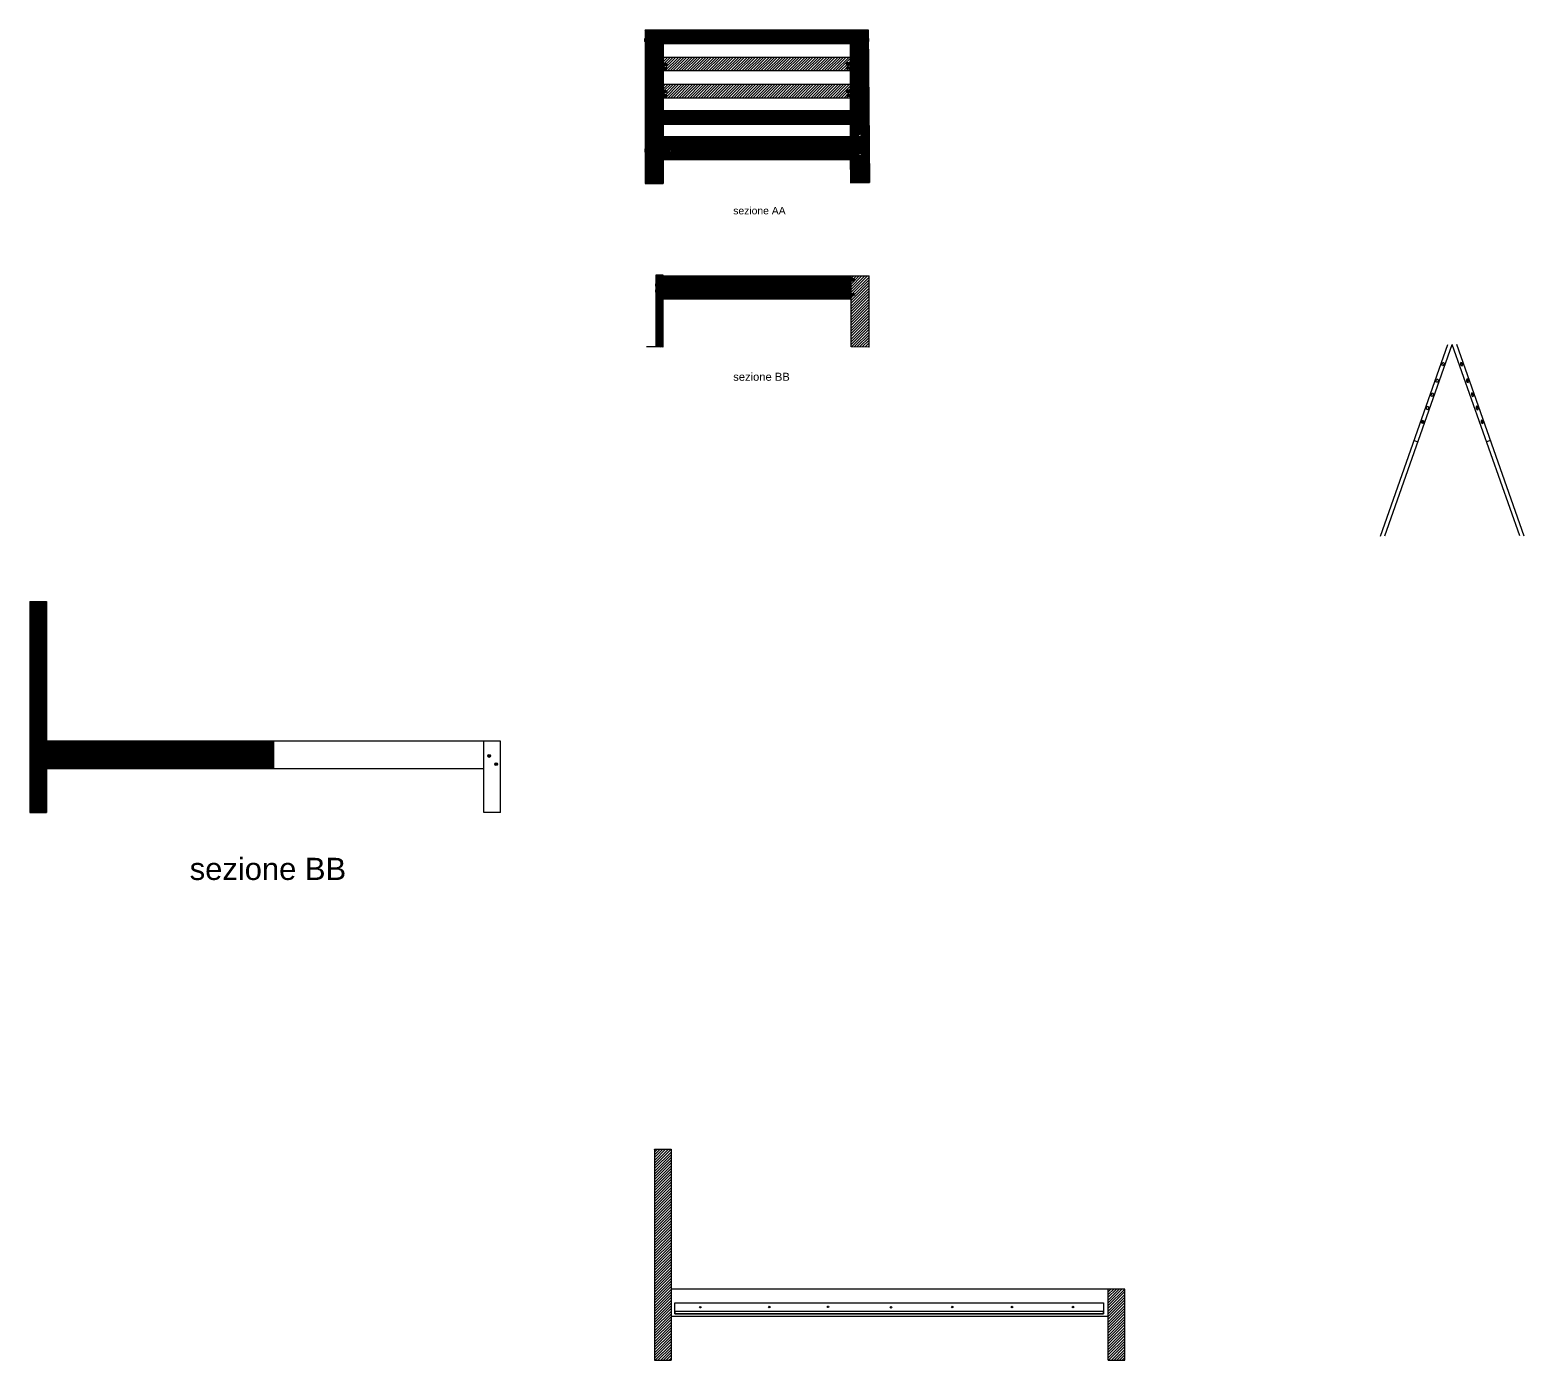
# Model space of a CAD drawing. Header units: centimetres. Extents: x -1245 to 705, y -309 to 797.
# Drawn here: x 32 to 705, y -195 to 404 of the extents above; entities that cross this region are included whole.
import ezdxf

# ---------------------------------------------------------------- set-up
doc = ezdxf.new("R2010")
doc.units = ezdxf.units.CM
doc.header["$MEASUREMENT"] = 0
for name, color, linetype in [('filatura', 8, 'Continuous'), ('particolari', 7, 'Continuous'), ('struttura', 7, 'Continuous'), ('viti e cerniere', 3, 'Continuous')]:
    doc.layers.add(name, color=color, linetype=linetype)
doc.styles.get("Standard").update_dxf_attribs({"font": 'Arial.ttf'})
pattern_1 = [(45, (-222.2533, 177.1356), (-0.6187184, 0.6187184), [])]
pattern_2 = [(45, (-29.2309, 40.1086), (-0.6187184, 0.6187184), [])]

# ---------------------------------------------------------------- blocks, each defined once
blk = doc.blocks.new('tassello')
at = {"layer": 'viti e cerniere', "linetype": 'ByBlock', "lineweight": 100}
for p, q in [((0, 0.51), (0.21, 0.7)), ((0, 0.51), (0, 0.18)), ((0.21, 0), (0, 0.18)), ((0.21, 0.7), (3.71, 0.7)), ((0.21, 0.7), (0.21, 0)), ((0.21, 0.7), (0.21, 0.52)), ((0.21, 0.52), (0.75, 0.52)), ((0.21, 0.35), (0.9, 0.35)), ((0.9, 0.17), (0.21, 0.17)), ((0.75, 0.52), (3.71, 0.52)), ((0.9, 0.35), (0.9, 0.35)), ((0.9, 0.35), (3.71, 0.35)), ((0.9, 0.17), (3.71, 0.17)), ((3.92, 0.51), (3.71, 0.7)), ((3.71, 0.7), (3.71, 0)), ((3.71, 0), (3.92, 0.18)), ((3.92, 0.51), (3.92, 0.18)), ((3.71, 0), (0.21, 0))]:
    blk.add_line(p, q, dxfattribs=at)

msp = doc.modelspace()

# ---------------------------------------------------------------- hatches: boundary and pattern name
h = msp.add_hatch()
h.set_pattern_fill('ANSI31', color=253, scale=3)
h.paths.add_polyline_path([(317.08, 347), (315.6, 347), (315.6, 347.6), (317.08, 347.6), (317.08, 348.42), (317.08, 348.42), (317.08, 348.55), (315.96, 348.55), (315.96, 348.96), (317.08, 348.96), (317.08, 349.14), (317.08, 352.05), (317.08, 352.05), (317.08, 352.27), (315.96, 352.27), (315.96, 352.68), (317.08, 352.68), (317.08, 352.86), (317.08, 353.79), (315.6, 353.79), (315.6, 354.39), (317.08, 354.39), (317.08, 362.45), (315.6, 362.45), (315.6, 363.05), (317.08, 363.05), (317.08, 364.23), (315.6, 364.23), (315.6, 364.83), (317.08, 364.83), (317.08, 374.17), (315.6, 374.17), (315.6, 374.78), (317.08, 374.78), (317.08, 376), (315.69, 376), (315.69, 376.61), (317.08, 376.61), (317.08, 386.45), (315.66, 386.45), (315.66, 387.06), (317.08, 387.06), (317.08, 388.3), (315.66, 388.3), (315.66, 388.9), (317.08, 388.9), (317.08, 398.86), (315.62, 398.86), (315.62, 399.47), (317.08, 399.47), (317.08, 400.7), (315.62, 400.7), (315.62, 401.3), (317.08, 401.3), (317.08, 404.13), (308.98, 404.13), (308.98, 399.85), (313.25, 399.85), (313.25, 399.3), (308.98, 399.3), (308.98, 350.1), (313.29, 350.1), (313.29, 349.55), (308.98, 349.55), (308.98, 334.89), (317.08, 334.89)])
h.paths.add_polyline_path([(312.72, 347.81, -1), (314.27, 347.81, -1)], flags=16)
h.paths.add_polyline_path([(312.86, 347.81, -1), (314.13, 347.81, -1)], flags=0)
h.paths.add_polyline_path([(313.05, 347.74), (313.05, 347.89), (313.99, 347.89), (313.99, 347.74)], flags=0)
h.paths.add_polyline_path([(312.72, 353.52, -1), (314.27, 353.52, -1)], flags=16)
h.paths.add_polyline_path([(312.86, 353.52, -1), (314.13, 353.52, -1)], flags=0)
h.paths.add_polyline_path([(313.05, 353.45), (313.05, 353.6), (313.99, 353.6), (313.99, 353.45)], flags=0)
h = msp.add_hatch()
h.set_pattern_fill('ANSI31', color=253, scale=3, angle=90)
h.paths.add_polyline_path([(400.05, 353.99), (400.05, 354.6), (401.39, 354.6), (401.39, 356.08), (317.08, 356.08), (317.08, 354.39), (318.62, 354.39), (318.62, 353.79), (317.08, 353.79), (317.08, 352.86), (317.94, 352.86), (318.93, 352.8), (317.12, 352.8), (317.12, 352.63), (317.12, 352.55), (317.12, 352.39), (317.12, 352.86), (318.91, 352.86), (318.99, 352.05), (317.94, 352.05), (317.08, 352.05), (317.08, 349.14), (317.94, 349.14), (318.93, 349.14), (317.12, 349.14), (317.12, 348.91), (317.12, 348.83), (317.12, 348.67), (317.12, 349.14), (320.38, 349.71), (320.64, 347.85), (318.12, 347.85), (317.08, 348.33), (317.08, 347.6), (318.62, 347.6), (318.62, 347), (317.08, 347), (317.08, 345.82), (401.4, 345.82), (401.49, 335.39), (410.03, 335.39), (409.91, 349.55), (405.62, 349.55), (405.62, 350.1), (409.91, 350.1), (409.5, 399.3), (405.19, 399.3), (405.19, 399.85), (409.5, 399.85), (409.46, 404.13), (401.37, 404.13), (401.37, 401.51), (402.81, 401.52), (402.82, 400.92), (401.39, 400.91), (401.4, 399.68), (402.82, 399.68), (402.82, 399.08), (399.8, 399.06), (399.8, 399.67), (401.4, 399.68), (401.39, 400.91), (399.79, 400.9), (399.79, 401.51), (401.37, 401.51), (401.37, 404.13), (394.75, 404.13), (323.69, 404.13), (317.08, 404.13), (317.08, 401.3), (318.65, 401.3), (318.65, 400.7), (317.08, 400.7), (317.08, 399.47), (318.65, 399.47), (318.65, 398.86), (317.08, 398.86), (317.08, 398.01), (401.39, 398.01), (401.39, 389.11), (402.84, 389.12), (402.85, 388.52), (401.39, 388.51), (401.4, 387.27), (402.85, 387.28), (402.85, 386.67), (401.39, 386.66), (401.39, 376.82), (402.87, 376.82), (402.87, 376.22), (401.39, 376.21), (401.39, 374.99), (402.97, 374.99), (402.97, 374.39), (401.39, 374.38), (401.39, 365.04), (403.02, 365.05), (403.02, 364.45), (400, 364.43), (400, 365.04), (401.39, 365.04), (401.39, 367.76), (317.08, 367.76), (317.08, 364.83), (318.62, 364.83), (318.62, 364.23), (317.08, 364.23), (317.08, 363.05), (318.62, 363.05), (318.62, 362.45), (317.08, 362.45), (317.08, 361.64), (401.39, 361.64), (401.39, 354.6), (403.07, 354.61), (403.08, 354.01)])
edge = h.paths.add_edge_path(flags=16)
edge.add_arc((397.95, 347.5), 0.628, 0, 360)
edge = h.paths.add_edge_path(flags=0)
edge.add_arc((397.96, 347.5), 0.533, 0, 360)
h.paths.add_polyline_path([(397.58, 347.6), (398.37, 347.6), (398.37, 347.5), (397.58, 347.5)], flags=0)
h.paths.add_polyline_path([(400.08, 347.81), (403.11, 347.82), (403.11, 347.22), (400.09, 347.2)], flags=16)
h.paths.add_polyline_path([(400.13, 347.63), (400.29, 347.76), (402.92, 347.78), (403.08, 347.65), (403.08, 347.39), (402.92, 347.25), (400.29, 347.24), (400.13, 347.38)], flags=0)
h.paths.add_polyline_path([(400.29, 347.63), (400.81, 347.63), (402.92, 347.64), (402.92, 347.38), (400.69, 347.37), (400.29, 347.37)], flags=0)
h.paths.add_polyline_path([(400.01, 362.65), (400, 363.25), (403.03, 363.27), (403.03, 362.66)], flags=16)
h.paths.add_polyline_path([(400.05, 362.82), (400.05, 363.08), (400.21, 363.21), (402.84, 363.22), (403, 363.09), (403, 362.84), (402.84, 362.7), (400.21, 362.68)], flags=0)
h.paths.add_polyline_path([(400.21, 362.82), (400.21, 363.08), (400.73, 363.08), (402.84, 363.09), (402.84, 362.83), (400.61, 362.82)], flags=0)
edge = h.paths.add_edge_path(flags=16)
edge.add_arc((405.61, 348.04), 0.775, 0, 360)
edge = h.paths.add_edge_path(flags=0)
edge.add_arc((405.61, 348.04), 0.689, 0, 360)
edge = h.paths.add_edge_path(flags=16)
edge.add_arc((405.61, 356.65), 0.775, 0, 360)
edge = h.paths.add_edge_path(flags=0)
edge.add_arc((405.62, 356.65), 0.689, 0, 360)
edge = h.paths.add_edge_path(flags=16)
edge.add_arc((319.64, 352.48), 0.776, 0, 360)
h.paths.add_polyline_path([(320.14, 348.84), (320.14, 348.69), (319.2, 348.69), (319.2, 348.84)], flags=17)
h.paths.add_polyline_path([(320.14, 352.41), (319.2, 352.41), (319.2, 352.56), (320.14, 352.56)], flags=0)
h.paths.add_polyline_path([(320.14, 348.84), (320.14, 348.69), (319.2, 348.69), (319.2, 348.84)], flags=17)
h = msp.add_hatch()
h.set_pattern_fill('ANSI31', color=253, scale=3)
h.paths.add_polyline_path([(313.82, 289.77), (313.93, 289.77), (314.01, 289.57), (314.18, 289.57), (317.08, 289.57), (317.08, 291.3), (315.57, 291.3), (315.57, 291.9), (317.08, 291.9), (317.08, 293.68), (313.82, 293.68)])
h = msp.add_hatch()
h.set_pattern_fill('ANSI31', color=253, scale=3)
h.paths.add_polyline_path([(318.59, 284.57), (317.08, 284.58), (317.08, 283.07), (401.75, 283.07), (401.75, 284.61), (403.27, 284.61), (403.27, 285.21), (401.75, 285.21), (401.75, 291.24), (403.27, 291.24), (403.27, 291.85), (401.75, 291.85), (401.75, 293.34), (317.08, 293.34), (317.08, 291.9), (318.6, 291.9), (318.6, 291.3), (317.08, 291.3), (317.08, 289.57), (318.93, 289.57), (318.93, 288.9), (317.08, 288.9), (317.08, 286.9), (318.93, 286.9), (318.93, 286.23), (317.08, 286.23), (317.08, 285.18), (318.59, 285.18)])
h = msp.add_hatch()
h.set_pattern_fill('ANSI31', color=253, scale=3)
h.paths.add_polyline_path([(314.01, 286.9), (317.08, 286.9), (317.08, 288.9), (314.01, 288.9), (313.95, 288.71), (313.82, 288.71), (313.82, 287.1), (313.93, 287.1)])
h.paths.add_polyline_path([(317.08, 286.23), (314.01, 286.23), (313.95, 286.04), (313.82, 286.04), (313.82, 261.34), (317.08, 261.34), (317.08, 284.58), (315.57, 284.58), (315.57, 285.18), (317.08, 285.18)])
h.paths.add_polyline_path([(317.07, 286.78), (317.08, 286.69), (317.08, 286.78)])
h = msp.add_hatch()
h.set_pattern_fill('ANSI31', color=253, scale=3)
h.paths.add_polyline_path([(39.44, 79.48), (39.44, 79.48), (39.44, 79.6), (38.31, 79.6), (38.31, 80.01), (39.44, 80.01), (39.44, 80.19), (39.44, 80.84), (37.98, 80.84), (37.98, 81.45), (39.44, 81.45), (39.44, 146.73), (31.95, 146.73), (31.95, 83.8), (31.95, 51.73), (39.44, 51.73), (39.44, 73.93), (37.98, 73.93), (37.98, 74.54), (39.44, 74.54), (39.44, 75.44), (38.31, 75.44), (38.31, 75.85), (39.44, 75.85)])
h = msp.add_hatch()
h.set_pattern_fill('ANSI31', color=253, scale=3, angle=90)
edge = h.paths.add_edge_path(flags=16)
edge.add_arc((42, 75.65), 0.776, 0, 360)
h.paths.add_polyline_path([(42.49, 75.58), (41.55, 75.58), (41.55, 75.73), (42.49, 75.73)], flags=0)
edge = h.paths.add_edge_path(flags=16)
edge.add_arc((42, 79.82), 0.776, 0, 360)
h.paths.add_polyline_path([(42.49, 79.75), (41.55, 79.75), (41.55, 79.89), (42.49, 79.89)], flags=0)
edge = h.paths.add_edge_path(flags=16)
edge.add_arc((42, 79.82), 0.776, 164.0939, 177.28546)
edge.add_line((41.22, 79.85), (39.56, 79.85))
edge.add_arc((38.88, 79.8), 0.685, 4.1522, 19.21065)
edge.add_line((39.52, 80.03), (41.25, 80.03))
edge = h.paths.add_edge_path(flags=16)
edge.add_arc((42, 75.65), 0.776, 164.0939, 177.28546)
edge.add_line((41.22, 75.69), (39.56, 75.69))
edge.add_arc((38.88, 75.64), 0.685, 4.1522, 19.21065)
edge.add_line((39.52, 75.86), (41.25, 75.86))
edge = h.paths.add_edge_path(flags=17)
edge.add_arc((38.88, 75.64), 0.685, 353.1169, 364.1522)
edge.add_line((39.56, 75.69), (41.22, 75.69))
edge.add_arc((42, 75.65), 0.776, 177.28546, 187.03443)
edge.add_line((41.23, 75.56), (39.56, 75.56))
edge = h.paths.add_edge_path()
edge.add_line((40.29, 76.03), (41.32, 76.03))
edge.add_arc((42, 75.65), 0.776, 151.02144, 164.0939)
edge.add_line((41.25, 75.86), (39.52, 75.86))
edge.add_arc((38.88, 75.64), 0.685, -6.8831, 19.21065, ccw=False)
edge.add_line((39.56, 75.56), (41.23, 75.56))
edge.add_arc((42, 75.65), 0.776, 187.03443, 199.52368)
edge.add_line((41.27, 75.39), (41.34, 75.22))
edge.add_line((41.34, 75.22), (40.29, 75.22))
edge.add_line((40.29, 75.22), (39.44, 75.22))
edge.add_line((39.44, 75.22), (39.44, 74.54))
edge.add_line((39.44, 74.54), (41, 74.54))
edge.add_line((41, 74.54), (41, 73.93))
edge.add_line((41, 73.93), (39.44, 73.93))
edge.add_line((39.44, 73.93), (39.44, 71.53))
edge.add_line((39.44, 71.53), (141.64, 71.53))
edge.add_line((141.64, 71.53), (141.64, 83.73))
edge.add_line((141.64, 83.73), (39.44, 83.73))
edge.add_line((39.44, 83.73), (39.44, 81.45))
edge.add_line((39.44, 81.45), (41.01, 81.45))
edge.add_line((41.01, 81.45), (41.01, 80.84))
edge.add_line((41.01, 80.84), (39.44, 80.84))
edge.add_line((39.44, 80.84), (39.44, 80.19))
edge.add_line((39.44, 80.19), (40.29, 80.19))
edge.add_line((40.29, 80.19), (41.29, 80.13))
edge.add_arc((42, 79.82), 0.776, 155.99222, 164.0939)
edge.add_line((41.25, 80.03), (39.52, 80.03))
edge.add_arc((38.88, 79.8), 0.685, 4.1522, 19.21065, ccw=False)
edge.add_line((39.56, 79.85), (41.22, 79.85))
edge.add_arc((42, 79.82), 0.776, 177.28546, 199.52368)
edge.add_line((41.27, 79.56), (41.34, 79.38))
edge.add_line((41.34, 79.38), (40.29, 79.38))
edge.add_line((40.29, 79.38), (39.44, 79.38))
edge.add_line((39.44, 79.38), (39.44, 76.03))
edge.add_line((39.44, 76.03), (40.29, 76.03))
h = msp.add_hatch()
h.set_pattern_fill('ANSI31', color=253, scale=3, angle=90)
h.paths.add_polyline_path([(41.36, 79.82, -1), (42.64, 79.82, -1)], flags=16)
h.paths.add_polyline_path([(42.49, 79.75), (41.55, 79.75), (41.55, 79.89), (42.49, 79.89)], flags=0)
edge = h.paths.add_edge_path()
edge.add_arc((42, 79.82), 0.639, 0, 360)
at = {"layer": 'struttura'}
h = msp.add_hatch(dxfattribs=at)
h.set_pattern_fill('ANSI31', scale=7)
h.set_pattern_definition(pattern_1)
h.paths.add_polyline_path([(399.79, 401.51), (401.37, 401.51), (401.37, 404.13), (394.75, 404.13), (323.69, 404.13), (317.08, 404.13), (317.08, 401.3), (318.65, 401.3), (318.65, 400.7), (317.08, 400.7), (317.08, 399.47), (318.65, 399.47), (318.65, 398.86), (317.08, 398.86), (317.08, 398.01), (401.39, 398.01), (401.39, 399.07), (399.8, 399.06), (399.8, 399.67), (401.4, 399.68), (401.39, 400.91), (399.79, 400.9)])
h = msp.add_hatch(dxfattribs=at)
h.set_pattern_fill('ANSI31', scale=7)
h.set_pattern_definition(pattern_1)
h.paths.add_polyline_path([(409.5, 399.3), (405.19, 399.3), (405.19, 399.85), (409.5, 399.85), (409.46, 404.13), (401.37, 404.13), (401.37, 401.51), (402.81, 401.52), (402.82, 400.92), (401.39, 400.91), (401.4, 399.68), (402.82, 399.68), (402.82, 399.08), (401.39, 399.07), (401.39, 398.01), (401.39, 389.11), (402.84, 389.12), (402.85, 388.52), (401.39, 388.51), (401.4, 387.27), (402.85, 387.28), (402.85, 386.67), (401.39, 386.66), (401.39, 385.77), (401.39, 376.82), (402.87, 376.82), (402.87, 376.22), (401.39, 376.21), (401.39, 374.99), (402.97, 374.99), (402.97, 374.39), (401.39, 374.38), (401.39, 373.54), (401.39, 365.04), (403.02, 365.05), (403.02, 364.45), (401.39, 364.44), (401.39, 363.26), (403.03, 363.27), (403.03, 362.66), (401.39, 362.66), (401.39, 361.64), (401.39, 354.6), (403.07, 354.61), (403.08, 354.01), (401.39, 354), (401.39, 347.81), (403.11, 347.82), (403.11, 347.22), (401.39, 347.21), (401.4, 345.82), (401.49, 335.39), (410.03, 335.39), (409.91, 349.55), (405.62, 349.55), (405.62, 350.1), (409.91, 350.1)])
h = msp.add_hatch(dxfattribs=at)
h.set_pattern_fill('ANSI31', scale=7)
h.set_pattern_definition(pattern_1)
h.paths.add_polyline_path([(401.39, 391.89), (317.08, 391.89), (317.08, 388.9), (318.68, 388.9), (318.68, 388.3), (317.08, 388.3), (317.08, 387.06), (318.68, 387.06), (318.68, 386.45), (317.08, 386.45), (317.08, 385.77), (401.39, 385.77), (401.39, 386.66), (399.83, 386.66), (399.83, 387.26), (401.4, 387.27), (401.39, 388.51), (399.82, 388.5), (399.82, 389.11), (401.39, 389.11)])
h = msp.add_hatch(dxfattribs=at)
h.set_pattern_fill('ANSI31', scale=7)
h.set_pattern_definition(pattern_1)
h.paths.add_polyline_path([(399.85, 376.81), (401.39, 376.82), (401.39, 379.66), (317.08, 379.66), (317.08, 376.61), (318.71, 376.61), (318.71, 376), (317.08, 376), (317.08, 374.78), (318.62, 374.78), (318.62, 374.17), (317.08, 374.17), (317.08, 373.54), (401.39, 373.54), (401.39, 374.38), (399.95, 374.37), (399.95, 374.98), (401.39, 374.99), (401.39, 376.21), (399.85, 376.2)])
h = msp.add_hatch(dxfattribs=at)
h.set_pattern_fill('ANSI31', scale=7)
h.set_pattern_definition(pattern_1)
h.paths.add_polyline_path([(401.39, 364.44), (400, 364.43), (400, 365.04), (401.39, 365.04), (401.39, 367.76), (317.08, 367.76), (317.08, 364.83), (318.62, 364.83), (318.62, 364.23), (317.08, 364.23), (317.08, 363.05), (318.62, 363.05), (318.62, 362.45), (317.08, 362.45), (317.08, 361.64), (401.39, 361.64), (401.39, 362.66), (400.01, 362.65), (400, 363.25), (401.39, 363.26)])
h = msp.add_hatch(dxfattribs=at)
h.set_pattern_fill('ANSI31', scale=7)
h.set_pattern_definition([(45, (-29.2309, 286.8121), (-0.6187184, 0.6187184), [])])
h.paths.add_polyline_path([(401.75, 261.34), (409.87, 261.3), (409.87, 293.34), (401.75, 293.34), (401.75, 291.85), (403.27, 291.85), (403.27, 291.24), (401.75, 291.24), (401.75, 285.21), (403.27, 285.21), (403.27, 284.61), (401.75, 284.61)])
h = msp.add_hatch(dxfattribs=at)
h.set_pattern_fill('ANSI31', scale=7)
h.set_pattern_definition(pattern_2)
h.paths.add_polyline_path([(320.68, -99.97), (313.19, -99.97), (313.19, -194.97), (320.68, -194.97)])
h = msp.add_hatch(dxfattribs=at)
h.set_pattern_fill('ANSI31', scale=7)
h.set_pattern_definition(pattern_2)
h.paths.add_polyline_path([(525.08, -162.97), (517.59, -162.97), (517.59, -194.97), (525.08, -194.97)])

# ---------------------------------------------------------------- linework, layer by layer
at = {"color": 3}
for p, q in [((317.08, 352.63), (316.01, 352.63)), ((317.08, 352.3), (316.01, 352.3)), ((317.08, 352.63), (317.12, 352.63)), ((317.12, 352.3), (317.08, 352.3)), ((317.12, 352.63), (317.12, 352.8)), ((317.12, 352.8), (318.93, 352.8)), ((317.12, 352.3), (317.12, 352.14)), ((317.12, 352.14), (318.95, 352.14)), ((318.91, 352.22), (317.16, 352.22)), ((318.9, 352.69), (317.17, 352.69)), ((317.08, 348.91), (316.01, 348.91)), ((317.08, 348.58), (316.01, 348.58)), ((317.08, 348.91), (317.12, 348.91)), ((317.12, 348.58), (317.08, 348.58)), ((317.12, 348.91), (317.12, 349.08)), ((317.12, 349.08), (318.93, 349.08)), ((317.12, 348.58), (317.12, 348.42)), ((317.12, 348.42), (318.95, 348.42)), ((318.91, 348.5), (317.16, 348.5)), ((318.9, 348.97), (317.17, 348.97)), ((313.92, 288.8), (313.92, 289.7)), ((314.02, 289.05), (313.92, 288.8)), ((313.92, 286.13), (313.92, 287.03)), ((314.02, 286.38), (313.92, 286.13)), ((314.36, 289.05), (314.59, 289.05)), ((314.36, 286.38), (314.59, 286.38)), ((314.87, 289.05), (314.64, 289.05)), ((314.87, 286.38), (314.64, 286.38)), ((315.14, 289.05), (314.92, 289.05)), ((315.14, 286.39), (314.92, 286.38)), ((315.42, 289.05), (315.19, 289.05)), ((315.42, 286.38), (315.19, 286.39)), ((315.7, 289.05), (315.47, 289.05)), ((315.7, 286.38), (315.47, 286.38)), ((315.98, 289.05), (315.75, 289.05)), ((315.98, 286.38), (315.75, 286.38)), ((316.26, 289.05), (316.03, 289.05)), ((316.26, 286.38), (316.03, 286.38)), ((316.53, 289.05), (316.31, 289.05)), ((316.53, 286.38), (316.31, 286.38)), ((316.81, 289.05), (316.58, 289.05)), ((316.81, 286.38), (316.58, 286.38)), ((317.09, 289.05), (316.86, 289.05)), ((317.09, 286.38), (316.86, 286.38)), ((317.38, 289.05), (317.14, 289.05)), ((317.38, 286.38), (317.14, 286.38)), ((317.64, 289.05), (317.43, 289.05)), ((317.64, 286.39), (317.43, 286.38)), ((317.91, 289.05), (317.69, 289.05)), ((317.91, 286.39), (317.69, 286.39)), ((318.19, 289.05), (317.96, 289.05)), ((318.19, 286.38), (317.96, 286.39)), ((318.47, 289.05), (318.24, 289.05)), ((318.47, 286.39), (318.24, 286.38)), ((318.74, 289.05), (318.52, 289.05)), ((318.74, 286.39), (318.52, 286.39)), ((39.43, 79.97), (38.36, 79.97)), ((39.43, 79.64), (38.36, 79.64)), ((39.43, 75.8), (38.36, 75.8)), ((39.43, 75.47), (38.36, 75.47)), ((39.43, 79.97), (39.48, 79.97)), ((39.48, 79.64), (39.43, 79.64)), ((39.43, 75.8), (39.48, 75.8)), ((39.48, 75.47), (39.43, 75.47)), ((39.48, 79.97), (39.48, 80.13)), ((39.48, 80.13), (41.29, 80.13)), ((39.48, 79.64), (39.48, 79.48)), ((39.48, 79.48), (41.3, 79.48)), ((39.48, 75.8), (39.48, 75.97)), ((39.48, 75.97), (41.29, 75.97)), ((39.48, 75.47), (39.48, 75.31)), ((39.48, 75.31), (41.3, 75.31)), ((41.25, 80.03), (39.52, 80.03)), ((41.27, 79.56), (39.52, 79.56)), ((41.25, 75.86), (39.52, 75.86)), ((41.27, 75.39), (39.52, 75.39))]:
    msp.add_line(p, q, dxfattribs=at)
at = {"color": 1}
for p, q in [((317.08, 293.68), (313.82, 293.68)), ((313.82, 293.68), (313.82, 293.34)), ((313.82, 293.34), (313.82, 289.7)), ((317.08, 293.34), (317.08, 293.68)), ((313.82, 288.8), (313.82, 261.34))]:
    msp.add_line(p, q, dxfattribs=at)
msp.add_line((141.64, 83.73), (141.64, 71.53))
at = {"color": 3}
for points in [[(317.2, 352.39), (318.87, 352.39)], [(318.87, 352.52), (317.21, 352.52)], [(317.2, 348.67), (318.87, 348.67)], [(318.87, 348.8), (317.21, 348.8)], [(313.92, 289.7), (314.02, 289.45), (314.24, 289.44), (314.24, 289.55), (314.29, 289.45), (314.36, 289.05), (314.36, 288.95), (314.31, 289.05), (314.24, 289.44)], [(314.31, 289.05), (314.02, 289.05), (314.02, 289.45)], [(314.3, 289.45), (314.3, 289.45), (314.52, 289.45), (314.52, 289.55), (314.57, 289.45), (314.64, 289.05), (314.64, 288.95), (314.59, 289.05), (314.52, 289.45)], [(314.57, 289.45), (314.57, 289.45), (314.8, 289.45), (314.8, 289.55), (314.85, 289.45), (314.92, 289.05), (314.92, 288.95), (314.87, 289.05), (314.8, 289.45)], [(314.85, 289.45), (314.85, 289.45), (315.07, 289.45), (315.07, 289.55), (315.12, 289.45), (315.19, 289.05), (315.19, 288.95), (315.14, 289.05), (315.07, 289.45)], [(315.12, 289.45), (315.12, 289.45), (315.35, 289.45), (315.35, 289.55), (315.4, 289.45), (315.47, 289.05), (315.47, 288.95), (315.42, 289.05), (315.35, 289.45)], [(315.4, 289.45), (315.4, 289.45), (315.63, 289.45), (315.63, 289.55), (315.68, 289.45), (315.75, 289.05), (315.75, 288.95), (315.7, 289.05), (315.63, 289.45)], [(315.68, 289.45), (315.68, 289.45), (315.91, 289.44), (315.91, 289.55), (315.96, 289.45), (316.03, 289.05), (316.03, 288.95), (315.98, 289.05), (315.91, 289.44)], [(315.96, 289.45), (315.96, 289.45), (316.18, 289.44), (316.19, 289.55), (316.24, 289.45), (316.31, 289.05), (316.3, 288.95), (316.26, 289.05), (316.18, 289.44)], [(316.24, 289.44), (316.24, 289.44), (316.46, 289.44), (316.46, 289.55), (316.51, 289.45), (316.58, 289.05), (316.58, 288.95), (316.53, 289.05), (316.46, 289.44)], [(316.51, 289.45), (316.51, 289.45), (316.74, 289.45), (316.74, 289.55), (316.79, 289.45), (316.86, 289.05), (316.86, 288.95), (316.81, 289.05), (316.74, 289.45)], [(316.79, 289.45), (316.79, 289.45), (317.02, 289.44), (317.02, 289.55), (317.07, 289.45), (317.14, 289.05), (317.13, 288.95), (317.09, 289.05), (317.02, 289.44)], [(317.07, 289.45), (317.07, 289.45), (317.3, 289.44), (317.31, 289.55), (317.35, 289.45), (317.43, 289.05), (317.42, 288.95), (317.38, 289.05), (317.3, 289.44)], [(317.35, 289.45), (317.35, 289.45), (317.57, 289.45), (317.57, 289.55), (317.62, 289.45), (317.69, 289.05), (317.68, 288.95), (317.64, 289.05), (317.57, 289.45)], [(317.62, 289.45), (317.62, 289.45), (317.84, 289.45), (317.84, 289.55), (317.89, 289.45), (317.96, 289.05), (317.96, 288.95), (317.91, 289.05), (317.84, 289.45)], [(317.89, 289.45), (317.89, 289.45), (318.12, 289.45), (318.12, 289.55), (318.17, 289.45), (318.24, 289.05), (318.24, 288.95), (318.19, 289.05), (318.12, 289.45)], [(318.17, 289.45), (318.17, 289.45), (318.4, 289.45), (318.4, 289.55), (318.45, 289.45), (318.52, 289.05), (318.52, 288.95), (318.47, 289.05), (318.4, 289.45)], [(318.45, 289.45), (318.45, 289.45), (318.67, 289.45), (318.68, 289.55), (318.72, 289.45), (318.8, 289.05), (318.79, 288.95), (318.74, 289.05), (318.67, 289.45)], [(313.92, 287.03), (314.02, 286.78), (314.24, 286.78), (314.24, 286.88), (314.29, 286.78), (314.36, 286.38), (314.36, 286.28), (314.31, 286.38), (314.24, 286.78)], [(314.31, 286.38), (314.02, 286.38), (314.02, 286.78)], [(314.3, 286.78), (314.3, 286.78), (314.52, 286.78), (314.52, 286.88), (314.57, 286.78), (314.64, 286.38), (314.64, 286.28), (314.59, 286.38), (314.52, 286.78)], [(314.57, 286.78), (314.57, 286.78), (314.8, 286.78), (314.8, 286.88), (314.85, 286.78), (314.92, 286.38), (314.92, 286.28), (314.87, 286.38), (314.8, 286.78)], [(314.85, 286.78), (314.85, 286.78), (315.07, 286.78), (315.07, 286.89), (315.12, 286.79), (315.19, 286.39), (315.19, 286.29), (315.14, 286.39), (315.07, 286.78)], [(315.12, 286.78), (315.12, 286.78), (315.35, 286.78), (315.35, 286.88), (315.4, 286.78), (315.47, 286.38), (315.47, 286.28), (315.42, 286.38), (315.35, 286.78)], [(315.4, 286.78), (315.4, 286.78), (315.63, 286.78), (315.63, 286.88), (315.68, 286.78), (315.75, 286.38), (315.75, 286.28), (315.7, 286.38), (315.63, 286.78)], [(315.68, 286.78), (315.68, 286.78), (315.91, 286.78), (315.91, 286.88), (315.96, 286.78), (316.03, 286.38), (316.03, 286.28), (315.98, 286.38), (315.91, 286.78)], [(315.96, 286.78), (315.96, 286.78), (316.18, 286.78), (316.19, 286.88), (316.24, 286.78), (316.31, 286.38), (316.3, 286.28), (316.26, 286.38), (316.18, 286.78)], [(316.24, 286.78), (316.24, 286.78), (316.46, 286.78), (316.46, 286.88), (316.51, 286.78), (316.58, 286.38), (316.58, 286.28), (316.53, 286.38), (316.46, 286.78)], [(316.51, 286.78), (316.51, 286.78), (316.74, 286.78), (316.74, 286.88), (316.79, 286.78), (316.86, 286.38), (316.86, 286.28), (316.81, 286.38), (316.74, 286.78)], [(316.79, 286.78), (316.79, 286.78), (317.02, 286.78), (317.02, 286.88), (317.07, 286.78), (317.14, 286.38), (317.13, 286.28), (317.09, 286.38), (317.02, 286.78)], [(317.07, 286.78), (317.07, 286.78), (317.3, 286.78), (317.31, 286.88), (317.35, 286.78), (317.43, 286.38), (317.42, 286.28), (317.38, 286.38), (317.3, 286.78)], [(317.35, 286.78), (317.35, 286.78), (317.57, 286.78), (317.57, 286.89), (317.62, 286.79), (317.69, 286.39), (317.68, 286.29), (317.64, 286.39), (317.57, 286.78)], [(317.62, 286.79), (317.62, 286.79), (317.84, 286.78), (317.84, 286.89), (317.89, 286.79), (317.96, 286.39), (317.96, 286.29), (317.91, 286.39), (317.84, 286.78)], [(317.89, 286.79), (317.89, 286.79), (318.12, 286.78), (318.12, 286.88), (318.17, 286.78), (318.24, 286.38), (318.24, 286.28), (318.19, 286.38), (318.12, 286.78)], [(318.17, 286.78), (318.17, 286.78), (318.4, 286.78), (318.4, 286.89), (318.45, 286.79), (318.52, 286.39), (318.52, 286.29), (318.47, 286.39), (318.4, 286.78)], [(318.45, 286.79), (318.45, 286.79), (318.67, 286.78), (318.68, 286.89), (318.72, 286.79), (318.8, 286.39), (318.79, 286.29), (318.74, 286.39), (318.67, 286.78)], [(41.22, 79.85), (39.56, 79.85)], [(39.56, 79.72), (41.23, 79.72)], [(41.22, 75.69), (39.56, 75.69)], [(39.56, 75.56), (41.23, 75.56)]]:
    msp.add_lwpolyline(points, dxfattribs=at)
at = {"color": 1}
for points in [[(313.82, 289.77), (313.93, 289.77), (314.01, 289.57), (314.18, 289.57), (318.93, 289.57), (318.93, 289.27)], [(318.93, 289.27), (318.93, 288.9), (314.01, 288.9), (313.95, 288.71), (313.82, 288.71)], [(313.82, 287.1), (313.93, 287.1), (314.01, 286.9), (314.18, 286.9), (318.93, 286.9), (318.93, 286.61)], [(318.93, 286.61), (318.93, 286.23), (314.01, 286.23), (313.95, 286.04), (313.82, 286.04)]]:
    msp.add_lwpolyline(points, dxfattribs=at)
at = {"color": 3}
for points in [[(313.92, 289.7, 1), (313.82, 289.7), (313.82, 288.8, 1), (313.92, 288.8, -0.542089)], [(318.72, 289.45), (318.8, 289.45, -0.340705), (318.86, 289.4), (318.87, 289.12, -0.431945), (318.8, 289.05, -0.986389)], [(313.92, 287.03, 1), (313.82, 287.03), (313.82, 286.13, 1), (313.92, 286.13, -0.542089)], [(318.72, 286.79), (318.8, 286.79, -0.340705), (318.86, 286.73), (318.87, 286.46, -0.431945), (318.8, 286.39, -0.986389)]]:
    msp.add_lwpolyline(points, format="xyb", dxfattribs=at)
for points in [[(238.74, 77.31), (238.63, 77.14), (238.72, 76.95), (238.93, 76.94), (239.04, 77.11), (238.95, 77.3)], [(241.85, 73.61), (241.73, 73.43), (241.82, 73.25), (242.03, 73.23), (242.15, 73.4), (242.06, 73.59)]]:
    msp.add_lwpolyline(points, close=True, dxfattribs=at)
for centre in [(316.52, 352.47), (316.52, 348.75), (38.88, 79.8), (38.88, 75.64)]:
    msp.add_arc(centre, 0.685, 331.35532, 28.64468, dxfattribs=at)
at = {"layer": 'filatura', "color": 3}
for p, q in [((316.01, 352.3), (316.01, 352.63)), ((317.12, 352.55), (317.12, 352.63)), ((317.12, 352.55), (317.12, 352.39)), ((317.12, 352.39), (317.12, 352.3)), ((316.01, 348.58), (316.01, 348.91)), ((317.12, 348.83), (317.12, 348.91)), ((317.12, 348.83), (317.12, 348.67)), ((317.12, 348.67), (317.12, 348.58)), ((38.36, 79.64), (38.36, 79.97)), ((38.36, 75.47), (38.36, 75.8)), ((39.48, 79.89), (39.48, 79.97)), ((39.48, 79.89), (39.48, 79.72)), ((39.48, 79.72), (39.48, 79.64)), ((39.48, 75.72), (39.48, 75.8)), ((39.48, 75.72), (39.48, 75.56)), ((39.48, 75.56), (39.48, 75.47))]:
    msp.add_line(p, q, dxfattribs=at)
at = {"layer": 'particolari', "color": 1}
for p, q in [((315.96, 352.68), (317.08, 352.68)), ((315.96, 352.27), (317.08, 352.27)), ((317.08, 352.86), (317.08, 352.68)), ((317.08, 352.27), (317.08, 352.05)), ((315.96, 348.96), (317.08, 348.96)), ((315.96, 348.55), (317.08, 348.55)), ((317.08, 349.14), (317.08, 348.96)), ((317.08, 348.55), (317.08, 348.33)), ((38.31, 80.01), (39.44, 80.01)), ((38.31, 79.6), (39.44, 79.6)), ((38.31, 75.85), (39.44, 75.85)), ((38.31, 75.44), (39.44, 75.44)), ((39.44, 80.19), (39.44, 80.01)), ((39.44, 79.6), (39.44, 79.38)), ((39.44, 76.03), (39.44, 75.85)), ((39.44, 75.44), (39.44, 75.22))]:
    msp.add_line(p, q, dxfattribs=at)
at = {"layer": 'particolari', "color": 3}
for p, q in [((316.01, 352.63), (316.12, 352.3)), ((316.08, 352.63), (316.19, 352.3)), ((316.15, 352.63), (316.26, 352.3)), ((316.22, 352.63), (316.33, 352.3)), ((316.3, 352.63), (316.41, 352.3)), ((316.37, 352.63), (316.48, 352.3)), ((316.44, 352.63), (316.55, 352.3)), ((316.51, 352.63), (316.62, 352.3)), ((316.58, 352.63), (316.69, 352.3)), ((316.65, 352.63), (316.76, 352.3)), ((316.73, 352.63), (316.84, 352.3)), ((316.8, 352.63), (316.91, 352.3)), ((316.87, 352.63), (316.98, 352.3)), ((316.94, 352.63), (317.05, 352.3)), ((317.01, 352.63), (317.12, 352.3)), ((316.01, 348.91), (316.12, 348.58)), ((316.08, 348.91), (316.19, 348.58)), ((316.15, 348.91), (316.26, 348.58)), ((316.22, 348.91), (316.33, 348.58)), ((316.3, 348.91), (316.41, 348.58)), ((316.37, 348.91), (316.48, 348.58)), ((316.44, 348.91), (316.55, 348.58)), ((316.51, 348.91), (316.62, 348.58)), ((316.58, 348.91), (316.69, 348.58)), ((316.65, 348.91), (316.76, 348.58)), ((316.73, 348.91), (316.84, 348.58)), ((316.8, 348.91), (316.91, 348.58)), ((316.87, 348.91), (316.98, 348.58)), ((316.94, 348.91), (317.05, 348.58)), ((317.01, 348.91), (317.12, 348.58)), ((659.02, 227.68), (659.06, 227.73)), ((659.1, 227.61), (659.02, 227.68)), ((659.04, 227.53), (659.1, 227.61)), ((659.09, 227.49), (659.04, 227.53)), ((659.06, 227.73), (659.14, 227.65)), ((659.15, 227.56), (659.09, 227.49)), ((659.14, 227.65), (659.21, 227.73)), ((659.22, 227.51), (659.15, 227.56)), ((659.26, 227.69), (659.19, 227.61)), ((659.19, 227.61), (659.26, 227.55)), ((659.21, 227.73), (659.26, 227.69)), ((659.26, 227.55), (659.22, 227.51)), ((685.82, 227.66), (685.86, 227.71)), ((685.91, 227.59), (685.82, 227.66)), ((685.84, 227.51), (685.91, 227.59)), ((685.89, 227.47), (685.84, 227.51)), ((685.86, 227.71), (685.95, 227.63)), ((685.96, 227.55), (685.89, 227.47)), ((685.95, 227.63), (686.02, 227.71)), ((686.02, 227.49), (685.96, 227.55)), ((686.06, 227.67), (686, 227.59)), ((686, 227.59), (686.06, 227.53)), ((686.02, 227.71), (686.06, 227.67)), ((686.06, 227.53), (686.02, 227.49)), ((38.36, 79.97), (38.47, 79.64)), ((38.36, 75.8), (38.47, 75.47)), ((38.43, 79.97), (38.54, 79.64)), ((38.43, 75.8), (38.54, 75.47)), ((38.51, 79.97), (38.62, 79.64)), ((38.51, 75.8), (38.62, 75.47)), ((38.58, 79.97), (38.69, 79.64)), ((38.58, 75.8), (38.69, 75.47)), ((38.65, 79.97), (38.76, 79.64)), ((38.65, 75.8), (38.76, 75.47)), ((38.72, 79.97), (38.83, 79.64)), ((38.72, 75.8), (38.83, 75.47)), ((38.79, 79.97), (38.9, 79.64)), ((38.79, 75.8), (38.9, 75.47)), ((38.86, 79.97), (38.97, 79.64)), ((38.86, 75.8), (38.97, 75.47)), ((38.94, 79.97), (39.05, 79.64)), ((38.94, 75.8), (39.05, 75.47)), ((39.01, 79.97), (39.12, 79.64)), ((39.01, 75.8), (39.12, 75.47)), ((39.08, 79.97), (39.19, 79.64)), ((39.08, 75.8), (39.19, 75.47)), ((39.15, 79.97), (39.26, 79.64)), ((39.15, 75.8), (39.26, 75.47)), ((39.22, 79.97), (39.33, 79.64)), ((39.22, 75.8), (39.33, 75.47)), ((39.29, 79.97), (39.41, 79.64)), ((39.29, 75.8), (39.41, 75.47)), ((39.37, 79.97), (39.48, 79.64)), ((39.37, 75.8), (39.48, 75.47)), ((333.71, -171.11), (333.75, -171.06)), ((333.79, -171.18), (333.71, -171.11)), ((333.73, -171.26), (333.79, -171.18)), ((333.78, -171.3), (333.73, -171.26)), ((333.75, -171.06), (333.84, -171.13)), ((333.84, -171.22), (333.78, -171.3)), ((333.84, -171.13), (333.9, -171.06)), ((333.91, -171.28), (333.84, -171.22)), ((333.95, -171.1), (333.88, -171.18)), ((333.88, -171.18), (333.95, -171.23)), ((333.9, -171.06), (333.95, -171.1)), ((333.95, -171.23), (333.91, -171.28)), ((364.81, -171.02), (364.85, -170.97)), ((364.9, -171.1), (364.81, -171.02)), ((364.83, -171.17), (364.9, -171.1)), ((364.88, -171.22), (364.83, -171.17)), ((364.85, -170.97), (364.94, -171.05)), ((364.94, -171.14), (364.88, -171.22)), ((364.94, -171.05), (365, -170.97)), ((365.01, -171.2), (364.94, -171.14)), ((365.05, -171.01), (364.98, -171.09)), ((364.98, -171.09), (365.05, -171.15)), ((365, -170.97), (365.05, -171.01)), ((365.05, -171.15), (365.01, -171.2)), ((391.32, -170.92), (391.36, -170.87)), ((391.41, -170.99), (391.32, -170.92)), ((391.34, -171.07), (391.41, -170.99)), ((391.39, -171.11), (391.34, -171.07)), ((391.36, -170.87), (391.45, -170.94)), ((391.45, -171.03), (391.39, -171.11)), ((391.45, -170.94), (391.51, -170.87)), ((391.52, -171.09), (391.45, -171.03)), ((391.56, -170.91), (391.5, -170.98)), ((391.5, -170.98), (391.56, -171.04)), ((391.51, -170.87), (391.56, -170.91)), ((391.56, -171.04), (391.52, -171.09)), ((419.64, -171.12), (419.68, -171.08)), ((419.73, -171.2), (419.64, -171.12)), ((419.66, -171.28), (419.73, -171.2)), ((419.71, -171.32), (419.66, -171.28)), ((419.68, -171.08), (419.77, -171.15)), ((419.77, -171.24), (419.71, -171.32)), ((419.77, -171.15), (419.83, -171.07)), ((419.84, -171.3), (419.77, -171.24)), ((419.88, -171.11), (419.81, -171.19)), ((419.81, -171.19), (419.88, -171.25)), ((419.83, -171.07), (419.88, -171.11)), ((419.88, -171.25), (419.84, -171.3)), ((447.21, -171.01), (447.25, -170.97)), ((447.29, -171.09), (447.21, -171.01)), ((447.23, -171.17), (447.29, -171.09)), ((447.27, -171.21), (447.23, -171.17)), ((447.25, -170.97), (447.33, -171.04)), ((447.34, -171.13), (447.27, -171.21)), ((447.33, -171.04), (447.4, -170.96)), ((447.41, -171.19), (447.34, -171.13)), ((447.45, -171), (447.38, -171.08)), ((447.38, -171.08), (447.45, -171.14)), ((447.4, -170.96), (447.45, -171)), ((447.45, -171.14), (447.41, -171.19)), ((474.14, -171.01), (474.19, -170.96)), ((474.23, -171.09), (474.14, -171.01)), ((474.17, -171.16), (474.23, -171.09)), ((474.21, -171.21), (474.17, -171.16)), ((474.19, -170.96), (474.27, -171.04)), ((474.28, -171.13), (474.21, -171.21)), ((474.27, -171.04), (474.34, -170.96)), ((474.35, -171.19), (474.28, -171.13)), ((474.39, -171), (474.32, -171.08)), ((474.32, -171.08), (474.39, -171.14)), ((474.34, -170.96), (474.39, -171)), ((474.39, -171.14), (474.35, -171.19)), ((501.58, -171.01), (501.62, -170.96)), ((501.67, -171.09), (501.58, -171.01)), ((501.6, -171.16), (501.67, -171.09)), ((501.65, -171.21), (501.6, -171.16)), ((501.62, -170.96), (501.71, -171.04)), ((501.71, -171.13), (501.65, -171.21)), ((501.71, -171.04), (501.77, -170.96)), ((501.78, -171.19), (501.71, -171.13)), ((501.82, -171), (501.75, -171.08)), ((501.75, -171.08), (501.82, -171.14)), ((501.77, -170.96), (501.82, -171)), ((501.82, -171.14), (501.78, -171.19))]:
    msp.add_line(p, q, dxfattribs=at)
for points in [[(313.05, 353.6), (313.99, 353.6), (313.99, 353.45), (313.05, 353.45)], [(319.2, 352.56), (320.14, 352.56), (320.14, 352.41), (319.2, 352.41)], [(313.05, 347.89), (313.99, 347.89), (313.99, 347.74), (313.05, 347.74)], [(319.2, 348.84), (320.14, 348.84), (320.14, 348.69), (319.2, 348.69)], [(41.55, 79.89), (42.49, 79.89), (42.49, 79.75), (41.55, 79.75)], [(41.55, 75.73), (42.49, 75.73), (42.49, 75.58), (41.55, 75.58)]]:
    msp.add_lwpolyline(points, close=True, dxfattribs=at)
at = {"layer": 'particolari', "color": 1}
for points in [[(315.96, 352.27), (315.96, 352.68)], [(317.08, 352.86), (317.94, 352.86)], [(317.94, 352.05), (317.08, 352.05)], [(318.96, 352.86), (317.94, 352.86)], [(317.94, 352.05), (319, 352.05)], [(315.96, 348.55), (315.96, 348.96)], [(317.08, 349.14), (317.94, 349.14)], [(317.94, 348.33), (317.08, 348.33)], [(318.97, 349.14), (317.94, 349.14)], [(317.94, 348.33), (319, 348.33)], [(38.31, 79.6), (38.31, 80.01)], [(38.31, 75.44), (38.31, 75.85)], [(39.44, 80.19), (40.29, 80.19)], [(40.29, 79.38), (39.44, 79.38)], [(39.44, 76.03), (40.29, 76.03)], [(40.29, 75.22), (39.44, 75.22)], [(41.35, 80.19), (40.29, 80.19)], [(40.29, 79.38), (41.39, 79.38)], [(41.34, 76.03), (40.29, 76.03)], [(40.29, 75.22), (41.38, 75.22)]]:
    msp.add_lwpolyline(points, dxfattribs=at)
for centre in [(313.5, 353.52), (319.64, 352.48), (313.5, 347.81), (319.64, 348.76), (42, 79.82), (42, 75.65)]:
    msp.add_circle(centre, 0.776, dxfattribs=at)
at = {"layer": 'particolari', "color": 3}
for centre, radius in [((313.5, 353.52), 0.639), ((319.64, 352.48), 0.639), ((313.5, 347.81), 0.639), ((319.64, 348.76), 0.639), ((659.14, 227.64), 0.341), ((685.94, 227.62), 0.341), ((42, 79.82), 0.639), ((42, 75.65), 0.639), ((333.83, -171.15), 0.341), ((364.93, -171.07), 0.341), ((391.44, -170.96), 0.341), ((419.76, -171.17), 0.341), ((447.33, -171.06), 0.341), ((474.27, -171.06), 0.341), ((501.7, -171.06), 0.341)]:
    msp.add_circle(centre, radius, dxfattribs=at)
at = {"layer": 'struttura', "color": 1}
for p, q in [((308.98, 404.13), (308.98, 334.89)), ((317.08, 362.45), (317.08, 354.39)), ((308.98, 350.1), (313.29, 350.1)), ((313.29, 350.1), (313.29, 349.55)), ((317.08, 356.08), (401.4, 356.08)), ((317.08, 353.79), (317.08, 352.86)), ((317.08, 352.05), (317.08, 349.14)), ((313.29, 349.55), (308.98, 349.55)), ((317.08, 348.33), (317.08, 347.6)), ((317.08, 347), (317.08, 334.89)), ((317.08, 345.82), (401.4, 345.82)), ((308.98, 334.89), (317.08, 334.89)), ((317.08, 293.34), (409.87, 293.34)), ((317.08, 291.9), (317.08, 293.34)), ((317.08, 289.57), (317.08, 291.3)), ((317.08, 286.9), (317.08, 288.9)), ((317.08, 285.18), (317.08, 286.23)), ((317.08, 261.34), (317.08, 284.58)), ((317.08, 283.07), (401.75, 283.07)), ((317.08, 261.34), (309.59, 261.34)), ((31.95, 146.73), (31.95, 83.8)), ((39.44, 146.73), (39.44, 81.45)), ((31.95, 83.8), (31.95, 51.73)), ((243.84, 83.73), (39.44, 83.73)), ((39.44, 80.84), (39.44, 80.13)), ((39.44, 79.38), (39.44, 75.85)), ((39.44, 75.44), (39.44, 74.54)), ((39.44, 73.93), (39.44, 51.73)), ((39.44, 71.53), (236.35, 71.53))]:
    msp.add_line(p, q, dxfattribs=at)
at = {"layer": 'struttura'}
for p, q in [((308.98, 404.13), (323.69, 404.13)), ((317.08, 404.13), (317.08, 401.3)), ((323.69, 404.13), (394.75, 404.13)), ((394.75, 404.13), (409.46, 404.13)), ((401.37, 401.51), (401.37, 404.13)), ((409.46, 404.13), (410.03, 335.39)), ((308.94, 399.85), (313.25, 399.85)), ((313.25, 399.3), (308.94, 399.3)), ((313.25, 399.85), (313.25, 399.3)), ((317.08, 400.69), (317.08, 399.47)), ((317.08, 398.86), (317.08, 388.89)), ((317.08, 398.01), (401.4, 398.01)), ((401.39, 400.91), (401.4, 399.68)), ((401.39, 398.86), (401.39, 389.11)), ((409.5, 399.85), (405.19, 399.85)), ((405.19, 399.85), (405.19, 399.3)), ((405.19, 399.3), (409.5, 399.3)), ((317.08, 391.89), (401.4, 391.89)), ((317.08, 388.28), (317.08, 387.06)), ((317.08, 386.45), (317.08, 376.61)), ((317.08, 385.77), (401.4, 385.77)), ((401.39, 388.51), (401.4, 387.27)), ((401.39, 386.66), (401.39, 376.82)), ((317.08, 379.66), (401.4, 379.66)), ((317.08, 376), (317.08, 374.78)), ((317.08, 374.17), (317.08, 364.83)), ((317.08, 373.54), (401.4, 373.54)), ((401.39, 376.21), (401.39, 374.99)), ((401.39, 374.38), (401.39, 364.88)), ((317.08, 367.76), (401.4, 367.76)), ((317.08, 364.23), (317.08, 363.06)), ((401.39, 364.27), (401.39, 363.06)), ((317.08, 361.64), (401.4, 361.64)), ((401.39, 362.45), (401.39, 354.52)), ((401.39, 353.91), (401.39, 347.65)), ((409.93, 350.1), (405.62, 350.1)), ((405.62, 350.1), (405.62, 349.55)), ((401.39, 346.95), (401.49, 335.39)), ((405.62, 349.55), (409.93, 349.55)), ((401.4, 335.39), (410.03, 335.39)), ((317.08, 291.9), (317.08, 293.34)), ((317.08, 289.57), (317.08, 291.3)), ((401.75, 291.85), (401.75, 293.34)), ((401.75, 285.24), (401.75, 291.27)), ((409.87, 261.3), (409.87, 293.34)), ((317.08, 286.9), (317.08, 288.9)), ((317.08, 285.18), (317.08, 286.23)), ((317.08, 261.34), (317.08, 284.58)), ((401.75, 261.34), (401.75, 284.66)), ((642.11, 176.2), (672.54, 262.46)), ((702.98, 176.2), (672.54, 262.46)), ((409.87, 261.3), (401.75, 261.34)), ((640.2, 176.14), (670.48, 262.4)), ((704.88, 176.14), (674.61, 262.4)), ((655.34, 219.27), (657.09, 218.65)), ((689.75, 219.27), (688, 218.65)), ((31.95, 146.73), (39.44, 146.73)), ((236.35, 81.3), (236.35, 83.73)), ((236.35, 74.38), (236.35, 81.3)), ((243.84, 51.73), (243.84, 83.73)), ((236.35, 51.73), (236.35, 74.38)), ((31.95, 51.73), (39.44, 51.73)), ((243.84, 51.73), (236.35, 51.73)), ((313.19, -99.97), (313.19, -194.97)), ((313.19, -99.97), (320.68, -99.97)), ((320.68, -99.97), (320.68, -194.97)), ((525.08, -162.97), (320.68, -162.97)), ((517.59, -194.97), (517.59, -162.97)), ((525.08, -194.97), (525.08, -162.97)), ((320.68, -175.18), (517.59, -175.18)), ((313.19, -194.97), (320.68, -194.97)), ((517.59, -194.97), (525.08, -194.97))]:
    msp.add_line(p, q, dxfattribs=at)
at = {"layer": 'struttura', "color": 3}
for p, q in [((310.55, 399.77), (310.72, 399.37)), ((310.8, 399.77), (310.97, 399.37)), ((311.04, 399.77), (311.21, 399.37)), ((311.29, 399.77), (311.46, 399.37)), ((311.55, 399.77), (311.72, 399.37)), ((311.79, 399.77), (311.96, 399.37)), ((312.03, 399.77), (312.2, 399.37)), ((312.29, 399.77), (312.46, 399.37)), ((312.54, 399.77), (312.71, 399.37)), ((405.9, 399.77), (405.73, 399.37)), ((406.15, 399.77), (405.98, 399.37)), ((406.41, 399.77), (406.24, 399.37)), ((406.65, 399.77), (406.48, 399.37)), ((406.89, 399.77), (406.72, 399.37)), ((407.15, 399.77), (406.98, 399.37)), ((407.4, 399.77), (407.23, 399.37)), ((407.64, 399.77), (407.47, 399.37)), ((407.89, 399.77), (407.72, 399.37)), ((310.59, 350.02), (310.76, 349.62)), ((310.84, 350.02), (311.01, 349.62)), ((311.08, 350.02), (311.25, 349.62)), ((311.33, 350.02), (311.5, 349.62)), ((311.58, 350.02), (311.76, 349.62)), ((311.83, 350.02), (312, 349.62)), ((312.07, 350.02), (312.24, 349.62)), ((312.32, 350.02), (312.5, 349.62)), ((312.58, 350.02), (312.75, 349.62)), ((406.33, 350.02), (406.16, 349.62)), ((406.58, 350.02), (406.41, 349.62)), ((406.84, 350.02), (406.67, 349.62)), ((407.08, 350.02), (406.91, 349.62)), ((407.32, 350.02), (407.15, 349.62)), ((407.58, 350.02), (407.41, 349.62)), ((407.83, 350.02), (407.66, 349.62)), ((408.07, 350.02), (407.9, 349.62)), ((408.32, 350.02), (408.15, 349.62))]:
    msp.add_line(p, q, dxfattribs=at)
for points in [[(308.93, 400.2), (308.89, 400.27), (308.89, 398.82), (308.93, 398.88), (308.93, 399.37)], [(308.93, 400.2), (308.93, 400.2)], [(409.51, 400.2), (409.55, 400.27), (409.55, 398.82), (409.51, 398.88), (409.51, 399.37)], [(409.51, 400.2), (409.51, 400.2)], [(308.97, 350.45), (308.93, 350.52), (308.93, 349.07), (308.97, 349.13), (308.97, 349.62)], [(308.97, 350.45), (308.97, 350.45)], [(409.94, 350.45), (409.98, 350.52), (409.98, 349.07), (409.94, 349.13), (409.94, 349.62)], [(409.94, 350.45), (409.94, 350.45)], [(243.79, 80.18), (243.79, 80.18)], [(243.8, 76.54), (243.8, 76.54)]]:
    msp.add_lwpolyline(points, dxfattribs=at)
for points in [[(308.93, 399.77), (313.15, 399.77, -0.414813), (313.2, 399.72), (313.2, 399.43, -0.385623), (313.15, 399.37), (308.93, 399.37), (308.93, 400.2)], [(409.51, 399.77), (405.29, 399.77, 0.414813), (405.24, 399.72), (405.24, 399.43, 0.385623), (405.29, 399.37), (409.51, 399.37), (409.51, 400.2)], [(308.97, 350.02), (313.19, 350.02, -0.414813), (313.24, 349.97), (313.24, 349.67, -0.385623), (313.19, 349.62), (308.97, 349.62), (308.97, 350.45)], [(409.94, 350.02), (405.72, 350.02, 0.414813), (405.67, 349.97), (405.67, 349.67, 0.385623), (405.72, 349.62), (409.94, 349.62), (409.94, 350.45)]]:
    msp.add_lwpolyline(points, format="xyb", dxfattribs=at)
at = {"layer": 'struttura'}
for points in [[(315.62, 401.3), (318.65, 401.3), (318.65, 400.7), (315.62, 400.7)], [(315.62, 399.47), (318.65, 399.47), (318.65, 398.86), (315.62, 398.86)], [(402.81, 401.52), (399.79, 401.51), (399.79, 400.9), (402.82, 400.92)], [(402.82, 399.68), (399.8, 399.67), (399.8, 399.06), (402.82, 399.08)], [(315.66, 388.9), (318.68, 388.9), (318.68, 388.3), (315.66, 388.3)], [(315.66, 387.06), (318.68, 387.06), (318.68, 386.45), (315.66, 386.45)], [(402.84, 389.12), (399.82, 389.11), (399.82, 388.5), (402.85, 388.52)], [(402.85, 387.28), (399.83, 387.26), (399.83, 386.66), (402.85, 386.67)], [(315.6, 374.78), (318.62, 374.78), (318.62, 374.17), (315.6, 374.17)], [(315.69, 376.61), (318.71, 376.61), (318.71, 376), (315.69, 376)], [(402.87, 376.82), (399.85, 376.81), (399.85, 376.2), (402.87, 376.22)], [(402.97, 374.99), (399.95, 374.98), (399.95, 374.37), (402.97, 374.39)], [(315.6, 364.83), (318.62, 364.83), (318.62, 364.23), (315.6, 364.23)], [(403.02, 365.05), (400, 365.04), (400, 364.43), (403.02, 364.45)], [(315.6, 363.05), (318.62, 363.05), (318.62, 362.45), (315.6, 362.45)], [(403.03, 363.27), (400, 363.25), (400.01, 362.65), (403.03, 362.66)], [(403.07, 354.61), (400.05, 354.6), (400.05, 353.99), (403.08, 354.01)], [(403.11, 347.82), (400.08, 347.81), (400.09, 347.2), (403.11, 347.22)], [(400.25, 291.85), (403.27, 291.85), (403.27, 291.24), (400.25, 291.24)], [(400.24, 285.22), (403.27, 285.21), (403.27, 284.61), (400.24, 284.61)], [(322.39, -169.23), (515.48, -169.23), (515.48, -174.08), (322.39, -174.08)], [(322.39, -174.08), (515.48, -174.08), (515.48, -173.12), (322.39, -173.12)]]:
    msp.add_lwpolyline(points, close=True, dxfattribs=at)
at = {"layer": 'struttura', "color": 1}
for points in [[(315.6, 354.39), (318.62, 354.39), (318.62, 353.79), (315.6, 353.79)], [(315.6, 347.6), (318.62, 347.6), (318.62, 347), (315.6, 347)], [(315.57, 291.9), (318.6, 291.9), (318.6, 291.3), (315.57, 291.3)], [(315.57, 285.18), (318.59, 285.18), (318.59, 284.57), (315.57, 284.58)], [(37.98, 81.45), (41.01, 81.45), (41.01, 80.84), (37.98, 80.84)], [(37.98, 74.54), (41, 74.54), (41, 73.93), (37.98, 73.93)]]:
    msp.add_lwpolyline(points, close=True, dxfattribs=at)
at = {"layer": 'struttura', "color": 3}
msp.add_lwpolyline([(397.58, 347.6), (398.37, 347.6), (398.37, 347.5), (397.58, 347.5)], close=True, dxfattribs=at)
at = {"layer": 'struttura'}
for centre, radius in [((405.61, 356.65), 0.775), ((397.95, 347.5), 0.628), ((405.61, 348.04), 0.775), ((238.83, 77.13), 0.628), ((241.92, 73.42), 0.628)]:
    msp.add_circle(centre, radius, dxfattribs=at)
at = {"layer": 'struttura', "color": 3}
for centre, radius in [((405.62, 356.65), 0.689), ((397.96, 347.5), 0.533), ((405.61, 348.04), 0.689), ((238.84, 77.12), 0.533), ((241.93, 73.42), 0.533)]:
    msp.add_circle(centre, radius, dxfattribs=at)
at = {"layer": 'struttura'}
for centre in [(668.4, 253.6), (665.72, 246.1), (663.52, 239.83), (661.36, 233.84), (659.14, 227.6)]:
    msp.add_ellipse(centre, major_axis=(0.251, 0.789), ratio=0.487886, dxfattribs=at)
at = {"layer": 'struttura', "extrusion": (0, 0, -1)}
for centre in [(676.68, 253.6), (679.37, 246.1), (681.57, 239.83), (683.73, 233.84), (685.95, 227.6)]:
    msp.add_ellipse(centre, major_axis=(-0.251, 0.789), ratio=0.487886, dxfattribs=at)

# ---------------------------------------------------------------- block references
at = {"layer": 'viti e cerniere', "yscale": 0.7524463832372563, "zscale": 0.7524463832372563}
for p, xscale, rotation in [((318.6, 401.26), 0.7524463832372563, 180), ((318.6, 399.42), 0.7524463832372563, 180), ((399.83, 401.46), -0.7524463832372561, 180.2855378514851), ((399.84, 399.63), -0.7524463832372561, 180.2855378514851), ((318.64, 388.86), 0.7524463832372563, 180), ((318.64, 387.02), 0.7524463832372563, 180), ((399.86, 389.06), -0.7524463832372561, 180.2855378514851), ((399.87, 387.22), -0.7524463832372561, 180.2855378514851), ((318.58, 374.73), 0.7524463832372563, 180), ((318.67, 376.56), 0.7524463832372563, 180), ((399.89, 376.77), -0.7524463832372561, 180.2855378514851), ((399.99, 374.93), -0.7524463832372561, 180.2855378514851), ((318.58, 364.79), 0.7524463832372563, 180), ((400.04, 364.99), -0.7524463832372561, 180.2855378514851), ((318.58, 363.01), 0.7524463832372563, 180), ((400.05, 363.21), -0.7524463832372561, 180.2855378514851), ((318.58, 354.35), 0.7524463832372563, 180), ((400.09, 354.55), -0.7524463832372561, 180.2855378514851), ((318.58, 347.56), 0.7524463832372563, 180), ((400.13, 347.76), -0.7524463832372561, 180.2855378514851), ((318.55, 291.86), 0.7524463832372563, 180), ((403.23, 291.8), 0.7524463832372563, 180), ((318.55, 285.14), 0.7524463832372563, 180), ((403.22, 285.17), 0.7524463832372563, 180), ((40.96, 81.41), 0.7524463832372563, 180), ((40.96, 74.49), 0.7524463832372563, 180)]:
    msp.add_blockref('tassello', p, dxfattribs=dict(at, xscale=xscale, rotation=rotation))

# ---------------------------------------------------------------- texts
at = {"layer": 'struttura', "color": 5}
for s, height, p in [('sezione AA', 3.339, (348.7, 321.04)), ('sezione BB', 3.605, (348.7, 246.1)), ('sezione BB', 9.973, (103.92, 21.28))]:
    msp.add_text(s, height=height, dxfattribs=at).set_placement(p)

doc.saveas('drawing.dxf')
